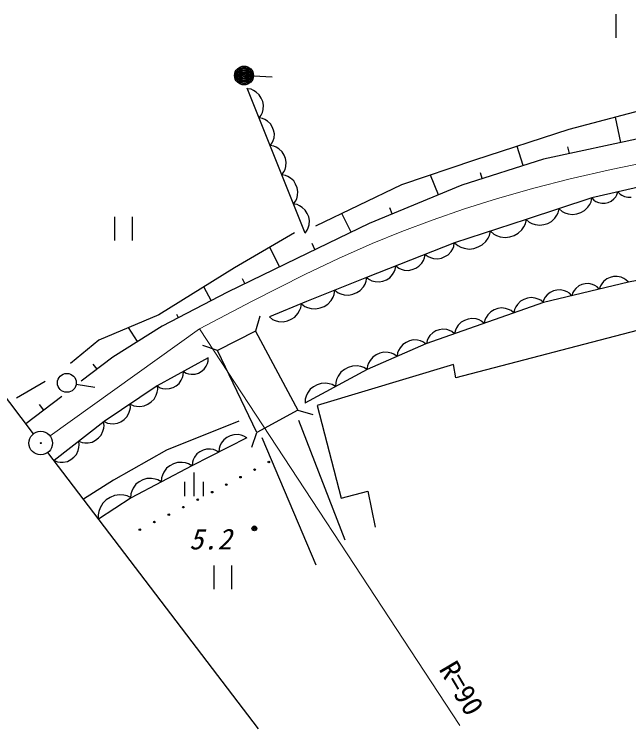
# Model space of a CAD drawing. Units: millimetres, scale not verified. Extents: x 39750 to 680000, y 20000 to 380250.
# Drawn here: x 253431 to 292536, y 255734 to 301190 of the extents above; entities that cross this region are included whole.
import ezdxf
from ezdxf.enums import TextEntityAlignment as Align

# ---------------------------------------------------------------- set-up
doc = ezdxf.new("R2010")
doc.units = ezdxf.units.MM
doc.header["$LTSCALE"] = 1000
doc.linetypes.add('CHAIN', pattern=[18.5, 12, -1.5, 3.5, -1.5])
for name, color, linetype, lineweight in [('M-BGD', 7, 'Continuous', 25), ('M-BMK', 2, 'CHAIN', 13), ('M-BMK-OTRS', 5, 'Continuous', 25), ('M-BMK-SRVR', 3, 'Continuous', 25), ('M-STR-HTXT', 7, 'Continuous', 13)]:
    doc.layers.add(name, color=color, linetype=linetype, lineweight=lineweight)
doc.styles.add('ＭＳ ゴシック', font='')
doc.styles.get('ＭＳ ゴシック').set_extended_font_data('MS Gothic')

msp = doc.modelspace()

# ---------------------------------------------------------------- linework, layer by layer
at = {"layer": 'M-BGD'}
for p, q in [((291715, 301190), (291715, 299690)), ((268651, 297269), (269850, 297216)), ((271937, 287258), (268256, 296485)), ((268499, 296416), (268269, 296453)), ((268655, 296349), (268499, 296416)), ((268826, 296245), (268655, 296349)), ((269026, 296066), (268826, 296245)), ((269152, 295858), (269026, 296066)), ((269241, 295635), (269152, 295858)), ((269293, 295398), (269241, 295635)), ((295396, 295609), (288716, 293865)), ((269218, 294937), (269270, 295130)), ((269270, 295130), (269293, 295398)), ((269010, 294596), (269151, 294781)), ((269229, 294560), (269010, 294596)), ((269151, 294781), (269218, 294937)), ((269377, 294497), (269229, 294560)), ((292044, 293035), (291699, 294644)), ((269539, 294398), (269377, 294497)), ((269729, 294228), (269539, 294398)), ((269849, 294030), (269729, 294228)), ((269934, 293819), (269849, 294030)), ((269983, 293593), (269934, 293819)), ((288716, 293865), (282728, 291902)), ((269912, 293155), (269961, 293339)), ((269961, 293339), (269983, 293593)), ((293685, 293386), (287120, 291981)), ((269714, 292831), (269848, 293007)), ((269944, 292794), (269714, 292831)), ((269848, 293007), (269912, 293155)), ((270100, 292727), (269944, 292794)), ((285817, 291567), (285429, 292788)), ((288761, 292332), (288669, 292766)), ((270271, 292623), (270100, 292727)), ((270471, 292444), (270271, 292623)), ((270597, 292236), (270471, 292444)), ((270686, 292013), (270597, 292236)), ((270738, 291775), (270686, 292013)), ((282728, 291902), (278065, 290331)), ((287120, 291981), (281906, 290325)), ((270663, 291315), (270715, 291508)), ((270715, 291508), (270738, 291775)), ((270455, 290973), (270596, 291159)), ((270685, 290936), (270455, 290973)), ((270596, 291159), (270663, 291315)), ((270841, 290869), (270685, 290936)), ((280433, 289711), (279915, 290955)), ((283209, 290739), (283095, 291098)), ((271012, 290765), (270841, 290869)), ((271212, 290586), (271012, 290765)), ((271338, 290378), (271212, 290586)), ((295108, 290651), (290188, 289503)), ((271427, 290155), (271338, 290378)), ((271479, 289918), (271427, 290155)), ((278065, 290331), (272599, 287718)), ((281906, 290325), (276016, 287870)), ((271404, 289457), (271456, 289650)), ((271456, 289650), (271479, 289918)), ((291598, 289448), (291707, 289578)), ((291707, 289578), (291783, 289701)), ((291783, 289701), (291844, 289889)), ((291844, 289889), (291982, 289747)), ((291982, 289747), (292104, 289671)), ((292104, 289671), (292260, 289602)), ((292260, 289602), (292482, 289549)), ((292482, 289549), (292688, 289563)), ((271196, 289116), (271337, 289301)), ((271426, 289078), (271196, 289116)), ((271337, 289301), (271404, 289457)), ((290188, 289503), (286016, 288129)), ((290055, 289089), (290139, 289255)), ((290139, 289255), (290195, 289506)), ((290188, 289503), (290326, 289361)), ((290326, 289361), (290449, 289285)), ((290449, 289285), (290604, 289216)), ((290604, 289216), (290826, 289163)), ((290826, 289163), (291032, 289176)), ((291032, 289176), (291231, 289223)), ((291231, 289223), (291422, 289302)), ((291422, 289302), (291598, 289448)), ((271582, 289011), (271426, 289078)), ((271753, 288907), (271582, 289011)), ((271953, 288729), (271753, 288907)), ((272079, 288521), (271953, 288729)), ((277488, 288484), (277324, 288877)), ((288049, 288567), (288106, 288817)), ((288106, 288817), (288300, 288650)), ((288300, 288650), (288467, 288566)), ((289482, 288576), (289719, 288700)), ((289719, 288700), (289929, 288908)), ((289929, 288908), (290055, 289089)), ((259812, 288306), (259812, 286806)), ((260952, 286806), (260952, 288306)), ((272168, 288298), (272079, 288521)), ((272220, 288060), (272168, 288298)), ((274866, 287318), (274286, 288525)), ((287630, 288012), (287839, 288220)), ((287839, 288220), (287965, 288400)), ((287965, 288400), (288049, 288567)), ((288467, 288566), (288675, 288495)), ((288675, 288495), (288967, 288453)), ((288967, 288453), (289232, 288493)), ((289232, 288493), (289482, 288576)), ((276016, 287870), (271415, 285662)), ((272145, 287600), (272198, 287793)), ((272198, 287793), (272220, 288060)), ((286016, 288129), (281452, 286657)), ((285864, 287676), (285957, 287858)), ((285957, 287858), (286020, 288130)), ((286016, 288129), (286210, 287961)), ((286210, 287961), (286377, 287877)), ((286377, 287877), (286586, 287807)), ((286586, 287807), (286878, 287764)), ((286878, 287764), (287142, 287805)), ((287142, 287805), (287393, 287888)), ((287393, 287888), (287630, 288012)), ((271937, 287258), (272078, 287444)), ((272078, 287444), (272145, 287600)), ((283672, 287121), (283736, 287393)), ((283736, 287393), (283946, 287209)), ((285495, 287255), (285725, 287480)), ((285725, 287480), (285864, 287676)), ((271274, 287276), (267446, 285068)), ((283441, 286743), (283580, 286940)), ((283580, 286940), (283672, 287121)), ((283946, 287209), (284128, 287116)), ((284128, 287116), (284355, 287038)), ((284355, 287038), (284673, 286990)), ((284673, 286990), (284962, 287032)), ((284962, 287032), (285236, 287121)), ((285236, 287121), (285495, 287255)), ((272565, 286214), (272379, 286600)), ((281452, 286657), (275856, 284448)), ((281332, 286265), (281399, 286421)), ((281399, 286421), (281437, 286651)), ((281452, 286657), (281662, 286472)), ((281662, 286472), (281844, 286380)), ((281844, 286380), (282071, 286301)), ((282678, 286296), (282952, 286384)), ((282952, 286384), (283211, 286518)), ((283211, 286518), (283441, 286743)), ((270310, 285125), (269720, 286340)), ((281048, 285895), (281227, 286095)), ((281227, 286095), (281332, 286265)), ((282071, 286301), (282389, 286253)), ((282389, 286253), (282678, 286296)), ((271415, 285662), (266997, 283515)), ((279367, 285360), (279471, 285531)), ((279471, 285531), (279539, 285687)), ((279539, 285687), (279577, 285916)), ((279577, 285916), (279762, 285775)), ((279762, 285775), (279918, 285707)), ((279918, 285707), (280111, 285654)), ((280111, 285654), (280378, 285631)), ((280378, 285631), (280616, 285682)), ((280616, 285682), (280839, 285770)), ((280839, 285770), (281048, 285895)), ((267446, 285068), (262636, 282074)), ((277678, 284952), (277717, 285182)), ((277717, 285182), (277902, 285040)), ((277902, 285040), (278057, 284973)), ((278756, 284947), (278979, 285035)), ((278979, 285035), (279187, 285161)), ((279187, 285161), (279367, 285360)), ((297666, 285122), (292513, 284141)), ((277327, 284426), (277506, 284626)), ((277506, 284626), (277611, 284796)), ((277611, 284796), (277678, 284952)), ((278057, 284973), (278250, 284920)), ((278250, 284920), (278518, 284896)), ((278518, 284896), (278756, 284947)), ((268101, 284051), (267953, 284356)), ((275856, 284448), (272023, 282914)), ((275762, 284029), (275834, 284201)), ((275834, 284201), (275874, 284455)), ((275856, 284448), (276042, 284306)), ((276042, 284306), (276197, 284238)), ((276197, 284238), (276390, 284186)), ((276390, 284186), (276657, 284162)), ((276657, 284162), (276895, 284213)), ((276895, 284213), (277119, 284301)), ((277119, 284301), (277327, 284426)), ((292513, 284141), (287114, 282852)), ((290937, 284194), (290816, 284048)), ((291133, 284358), (290937, 284194)), ((291346, 284448), (291133, 284358)), ((291567, 284501), (291346, 284448)), ((291798, 284517), (291567, 284501)), ((292046, 284459), (291798, 284517)), ((292221, 284383), (292046, 284459)), ((292358, 284299), (292221, 284383)), ((292513, 284141), (292358, 284299)), ((265957, 282972), (265520, 283810)), ((275453, 283619), (275648, 283841)), ((275648, 283841), (275762, 284029)), ((288199, 283658), (287968, 283642)), ((288447, 283600), (288199, 283658)), ((289172, 283750), (289057, 283612)), ((289357, 283906), (289172, 283750)), ((289559, 283991), (289357, 283906)), ((289769, 284041), (289559, 283991)), ((289988, 284056), (289769, 284041)), ((290223, 284001), (289988, 284056)), ((290388, 283930), (290223, 284001)), ((290518, 283850), (290388, 283930)), ((290665, 283700), (290518, 283850)), ((290732, 283911), (290665, 283700)), ((290816, 284048), (290732, 283911)), ((266997, 283515), (262838, 281343)), ((273718, 283182), (273794, 283362)), ((273794, 283362), (273836, 283627)), ((273836, 283627), (274041, 283473)), ((274041, 283473), (274213, 283400)), ((274213, 283400), (274425, 283344)), ((274425, 283344), (274720, 283321)), ((274720, 283321), (274981, 283380)), ((274981, 283380), (275225, 283479)), ((275225, 283479), (275453, 283619)), ((287338, 283335), (287217, 283189)), ((287534, 283499), (287338, 283335)), ((287747, 283589), (287534, 283499)), ((287968, 283642), (287747, 283589)), ((288622, 283525), (288447, 283600)), ((288759, 283440), (288622, 283525)), ((288914, 283282), (288759, 283440)), ((288977, 283482), (288914, 283282)), ((289057, 283612), (288977, 283482)), ((272023, 282914), (269667, 281933)), ((271665, 282507), (271705, 282761)), ((271705, 282761), (271919, 282600)), ((273158, 282607), (273396, 282753)), ((273396, 282753), (273600, 282985)), ((273600, 282985), (273718, 283182)), ((287114, 282852), (279629, 280214)), ((285645, 282928), (285459, 282735)), ((285858, 283046), (285645, 282928)), ((286085, 283126), (285858, 283046)), ((286324, 283168), (286085, 283126)), ((286590, 283134), (286324, 283168)), ((286781, 283074), (286590, 283134)), ((286934, 283001), (286781, 283074)), ((287114, 282852), (286934, 283001)), ((287133, 283052), (287066, 282841)), ((287217, 283189), (287133, 283052)), ((271479, 282147), (271593, 282335)), ((271593, 282335), (271665, 282507)), ((271919, 282600), (272099, 282524)), ((272099, 282524), (272321, 282465)), ((272321, 282465), (272629, 282441)), ((272629, 282441), (272902, 282503)), ((272902, 282503), (273158, 282607)), ((283972, 282381), (283759, 282263)), ((284198, 282461), (283972, 282381)), ((284438, 282503), (284198, 282461)), ((284704, 282469), (284438, 282503)), ((284895, 282409), (284704, 282469)), ((285048, 282336), (284895, 282409)), ((285228, 282187), (285048, 282336)), ((285274, 282416), (285228, 282187)), ((285348, 282569), (285274, 282416)), ((285459, 282735), (285348, 282569)), ((262636, 282074), (258807, 280454)), ((263878, 281886), (263766, 282099)), ((269064, 281977), (268777, 281019)), ((269667, 281933), (269872, 281779)), ((271056, 281785), (271284, 281925)), ((271284, 281925), (271479, 282147)), ((282552, 281838), (282312, 281796)), ((282818, 281805), (282552, 281838)), ((283461, 281904), (283388, 281751)), ((283572, 282070), (283461, 281904)), ((283759, 282263), (283572, 282070)), ((269872, 281779), (270044, 281706)), ((270044, 281706), (270256, 281650)), ((270256, 281650), (270551, 281627)), ((270551, 281627), (270812, 281686)), ((270812, 281686), (271056, 281785)), ((281686, 281406), (281575, 281239)), ((281873, 281599), (281686, 281406)), ((282086, 281716), (281873, 281599)), ((282312, 281796), (282086, 281716)), ((283009, 281745), (282818, 281805)), ((283162, 281671), (283009, 281745)), ((283341, 281522), (283162, 281671)), ((283388, 281751), (283341, 281522)), ((262838, 281343), (259709, 279380)), ((261274, 280361), (260710, 281259)), ((268777, 281019), (266372, 279792)), ((268777, 281019), (271477, 276012)), ((280060, 280930), (279883, 280747)), ((280262, 281042), (280060, 280930)), ((280477, 281117), (280262, 281042)), ((280705, 281157), (280477, 281117)), ((280958, 281126), (280705, 281157)), ((281139, 281069), (280958, 281126)), ((281284, 280999), (281139, 281069)), ((281455, 280858), (281284, 280999)), ((281502, 281086), (281455, 280858)), ((281575, 281239), (281502, 281086)), ((293568, 281206), (281528, 278062)), ((278819, 280472), (278583, 280412)), ((279086, 280457), (278819, 280472)), ((279777, 280589), (279708, 280443)), ((279883, 280747), (279777, 280589)), ((258807, 280454), (257016, 278963)), ((266372, 279792), (265429, 280122)), ((279629, 280214), (275900, 278588)), ((278159, 280184), (277987, 279978)), ((278363, 280317), (278159, 280184)), ((278583, 280412), (278363, 280317)), ((279281, 280412), (279086, 280457)), ((279439, 280349), (279281, 280412)), ((279629, 280214), (279439, 280349)), ((279708, 280443), (279663, 280226)), ((268876, 274589), (266372, 279792)), ((276697, 279623), (276466, 279522)), ((276945, 279685), (276697, 279623)), ((277226, 279671), (276945, 279685)), ((277430, 279622), (277226, 279671)), ((277596, 279557), (277430, 279622)), ((277796, 279415), (277596, 279557)), ((277826, 279646), (277796, 279415)), ((277888, 279804), (277826, 279646)), ((277987, 279978), (277888, 279804)), ((259709, 279380), (257685, 277846)), ((265777, 279325), (262525, 277545)), ((265720, 278965), (265763, 279112)), ((265763, 279112), (265771, 279321)), ((276071, 279167), (275967, 278984)), ((276252, 279383), (276071, 279167)), ((276466, 279522), (276252, 279383)), ((258697, 278613), (258453, 278935)), ((265508, 278603), (265645, 278801)), ((265645, 278801), (265720, 278965)), ((281375, 278905), (272709, 276298)), ((274682, 278716), (274438, 278585)), ((274946, 278806), (274682, 278716)), ((275255, 278816), (274946, 278806)), ((275482, 278782), (275255, 278816)), ((275669, 278725), (275482, 278782)), ((275900, 278588), (275669, 278725)), ((275902, 278819), (275871, 278576)), ((275967, 278984), (275902, 278819)), ((281528, 278062), (281375, 278905)), ((264138, 278081), (264183, 278236)), ((264183, 278236), (264192, 278457)), ((264192, 278457), (264373, 278351)), ((264373, 278351), (264519, 278308)), ((264519, 278308), (264698, 278283)), ((264698, 278283), (264939, 278292)), ((264939, 278292), (265146, 278364)), ((265146, 278364), (265335, 278468)), ((265335, 278468), (265508, 278603)), ((275900, 278588), (271912, 276441)), ((274217, 278414), (274040, 278162)), ((274438, 278585), (274217, 278414)), ((255397, 277835), (253581, 276755)), ((263914, 277699), (264059, 277908)), ((264059, 277908), (264138, 278081)), ((273887, 277766), (273874, 277498)), ((273943, 277953), (273887, 277766)), ((274040, 278162), (273943, 277953)), ((257371, 277652), (258558, 277475)), ((262525, 277545), (259151, 275275)), ((262525, 277545), (262716, 277433)), ((262531, 277145), (262565, 277319)), ((262565, 277319), (262553, 277564)), ((262716, 277433), (262871, 277388)), ((262871, 277388), (263059, 277361)), ((263059, 277361), (263314, 277371)), ((263314, 277371), (263532, 277447)), ((263532, 277447), (263732, 277556)), ((263732, 277556), (263914, 277699)), ((272265, 277331), (272095, 277090)), ((272477, 277495), (272265, 277331)), ((272709, 277620), (272477, 277495)), ((272963, 277707), (272709, 277620)), ((273258, 277715), (272963, 277707)), ((273475, 277683), (273258, 277715)), ((273654, 277629), (273475, 277683)), ((273874, 277498), (273654, 277629)), ((256458, 276864), (254173, 275135)), ((262323, 276701), (262462, 276946)), ((262462, 276946), (262531, 277145)), ((272003, 276890), (271949, 276711)), ((272095, 277090), (272003, 276890)), ((260822, 276159), (260810, 276392)), ((260810, 276392), (261032, 276288)), ((261696, 276279), (261928, 276385)), ((261928, 276385), (262137, 276525)), ((262137, 276525), (262323, 276701)), ((271949, 276711), (271938, 276455)), ((255315, 276000), (255036, 276369)), ((260724, 275803), (260790, 275992)), ((260790, 275992), (260822, 276159)), ((261032, 276288), (261207, 276254)), ((261207, 276254), (261416, 276243)), ((261416, 276243), (261696, 276279)), ((271477, 276012), (268876, 274589)), ((271477, 276012), (272435, 275726)), ((272709, 276298), (274243, 270393)), ((260415, 275403), (260592, 275570)), ((260592, 275570), (260724, 275803)), ((259151, 275275), (255963, 272791)), ((259146, 275018), (259118, 275250)), ((259125, 274850), (259146, 275018)), ((259151, 275275), (259362, 275176)), ((259362, 275176), (259528, 275144)), ((259528, 275144), (259728, 275134)), ((259728, 275134), (259994, 275168)), ((259994, 275168), (260216, 275269)), ((260216, 275269), (260415, 275403)), ((267716, 275304), (263114, 273463)), ((274488, 267729), (271544, 275337)), ((258957, 274415), (259073, 274657)), ((259073, 274657), (259125, 274850)), ((268545, 273645), (268876, 274589)), ((258603, 274088), (258792, 274235)), ((258792, 274235), (258957, 274415)), ((268231, 274232), (264734, 272453)), ((266765, 274115), (266605, 273899)), ((266960, 274259), (266765, 274115)), ((267174, 274368), (266960, 274259)), ((267406, 274441), (267174, 274368)), ((267675, 274443), (267406, 274441)), ((267872, 274409), (267675, 274443)), ((268033, 274356), (267872, 274409)), ((268231, 274232), (268033, 274356)), ((272648, 266134), (269212, 274232)), ((257568, 273789), (257540, 274020)), ((257540, 274020), (257758, 273936)), ((257547, 273620), (257568, 273789)), ((257758, 273936), (257926, 273915)), ((257926, 273915), (258126, 273919)), ((258126, 273919), (258389, 273972)), ((258389, 273972), (258603, 274088)), ((266517, 273720), (266464, 273558)), ((266605, 273899), (266517, 273720)), ((257380, 273185), (257495, 273427)), ((257495, 273427), (257547, 273620)), ((263114, 273463), (259740, 271546)), ((265055, 273214), (264904, 273009)), ((265241, 273351), (265055, 273214)), ((265445, 273454), (265241, 273351)), ((265665, 273524), (265445, 273454)), ((265920, 273526), (265665, 273524)), ((266107, 273493), (265920, 273526)), ((266260, 273443), (266107, 273493)), ((266448, 273326), (266260, 273443)), ((266464, 273558), (266448, 273326)), ((255963, 272791), (256180, 272707)), ((256549, 272690), (256812, 272742)), ((256812, 272742), (257025, 272858)), ((257025, 272858), (257215, 273006)), ((257215, 273006), (257380, 273185)), ((264820, 272838), (264770, 272685)), ((264904, 273009), (264820, 272838)), ((256180, 272707), (256349, 272686)), ((256349, 272686), (256549, 272690)), ((264734, 272453), (260869, 270429)), ((263123, 272305), (262950, 272065)), ((263336, 272466), (263123, 272305)), ((263570, 272589), (263336, 272466)), ((263824, 272672), (263570, 272589)), ((264119, 272678), (263824, 272672)), ((264337, 272642), (264119, 272678)), ((264515, 272587), (264337, 272642)), ((264734, 272453), (264515, 272587)), ((264770, 272685), (264755, 272464)), ((262855, 271867), (262800, 271689)), ((262950, 272065), (262855, 271867)), ((264861, 272029), (264861, 270529)), ((259740, 271546), (257830, 270343)), ((261387, 271445), (261174, 271284)), ((261621, 271568), (261387, 271445)), ((261875, 271651), (261621, 271568)), ((262171, 271657), (261875, 271651)), ((262388, 271622), (262171, 271657)), ((262566, 271566), (262388, 271622)), ((262785, 271432), (262566, 271566)), ((262800, 271689), (262785, 271432)), ((264261, 271432), (264261, 270532)), ((265461, 271432), (265461, 270532)), ((261001, 271045), (260906, 270846)), ((261174, 271284), (261001, 271045)), ((259816, 270576), (259537, 270454)), ((260149, 270615), (259816, 270576)), ((260398, 270599), (260149, 270615)), ((260606, 270556), (260398, 270599)), ((260869, 270429), (260606, 270556)), ((260851, 270668), (260836, 270412)), ((260906, 270846), (260851, 270668)), ((274243, 270393), (275930, 270853)), ((275930, 270853), (276390, 268552)), ((260869, 270429), (258798, 269073)), ((259063, 270083), (258894, 269793)), ((259286, 270289), (259063, 270083)), ((259537, 270454), (259286, 270289)), ((258809, 269558), (258766, 269351)), ((258894, 269793), (258809, 269558)), ((258766, 269351), (258777, 269059)), ((266141, 266122), (266141, 264622)), ((267281, 264622), (267281, 266122))]:
    msp.add_line(p, q, dxfattribs=at)
for centre, radius in [((268051, 297296), 600), ((268051, 297296), 528), ((268051, 297296), 456), ((268051, 297296), 384), ((268051, 297296), 312), ((268051, 297296), 240), ((268051, 297296), 168), ((268051, 297296), 96), ((268051, 297296), 24), ((256778, 277740), 600), ((269629, 272700), 50), ((268728, 272220), 50), ((267827, 271741), 50), ((266926, 271262), 50), ((266025, 270783), 50), ((265104, 270307), 50), ((264184, 269832), 50), ((263264, 269356), 50), ((262344, 268881), 50), ((261423, 268405), 50), ((268709, 268482), 150), ((268709, 268482), 90), ((268709, 268482), 30)]:
    msp.add_circle(centre, radius, dxfattribs=at)
at = {"layer": 'M-BMK'}
msp.add_line((265219, 281184), (255705, 274365), dxfattribs=at)
msp.add_lwpolyline([(265219, 281184), (268571, 282944), (271955, 284653), (274066, 285656), (276200, 286603), (278093, 287378), (280019, 288100), (282090, 288810), (284191, 289467), (286494, 290122), (288815, 290718), (291426, 291323), (294050, 291870)], dxfattribs=at)
at = {"layer": 'M-BMK-OTRS'}
for p, q in [((254655, 274503), (243268, 289416)), ((268974, 255734), (255566, 273311))]:
    msp.add_line(p, q, dxfattribs=at)
at = {"layer": 'M-BMK-SRVR'}
for radius in [750, 30]:
    msp.add_circle((255111, 273907), radius, dxfattribs=at)
at = {"layer": 'M-STR-HTXT'}
msp.add_line((265219, 281184), (281783, 255932), dxfattribs=at)

# ---------------------------------------------------------------- texts
at = {"layer": 'M-BGD', "style": 'ＭＳ ゴシック', "oblique": 15}
msp.add_text('5.2', height=1320, dxfattribs=at).set_placement((264562, 266744), align=Align.BOTTOM_LEFT)
at = {"layer": 'M-STR-HTXT', "style": 'ＭＳ ゴシック'}
msp.add_text('R=90', height=1320, rotation=300.6, dxfattribs=at).set_placement((280079, 259325), align=Align.BOTTOM_LEFT)

doc.saveas('drawing.dxf')
